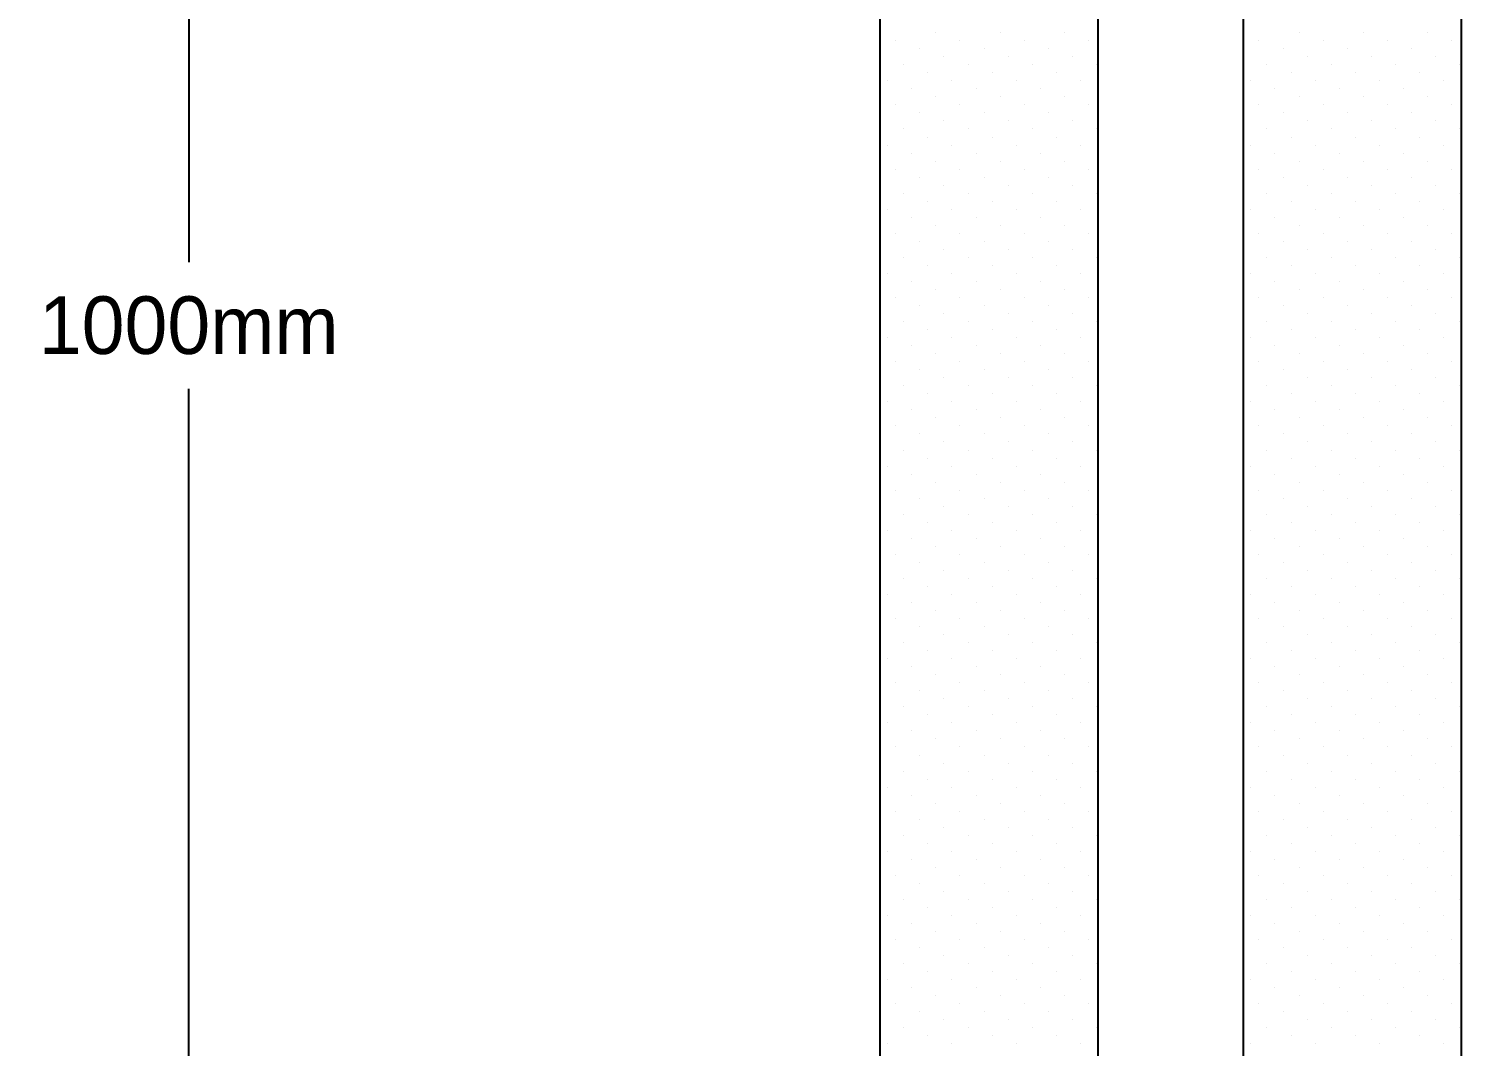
# Model space of a CAD drawing. Extents: x -508 to 92, y -98 to -31.
# Drawn here: x -128.366 to -124.636, y -44.99 to -42.342 of the extents above; entities that cross this region are included whole.
import ezdxf

# ---------------------------------------------------------------- set-up
doc = ezdxf.new("R2010")
doc.units = 0
doc.header["$MEASUREMENT"] = 0
doc.header["$PDMODE"] = 35
doc.layers.get('0').update_dxf_attribs({"linetype": 'CONTINUOUS', "lineweight": 30})
doc.layers.get('Defpoints').update_dxf_attribs({"linetype": 'CONTINUOUS'})
doc.layers.add('BLUE', color=3, linetype='CONTINUOUS')
doc.dimstyles.get("Standard").update_dxf_attribs({"dimtxt": 0.15, "dimasz": 0.05, "dimexe": 0.18, "dimexo": 0.0625, "dimgap": 0.09, "dimtad": 0, "dimtih": 1, "dimtoh": 1, "dimzin": 0, "dimdsep": 46, "dimtxsty": 'Standard', "dimblk": 'DOT', "dimcen": 0.09, "dimadec": 0, "dimazin": 0, "dimtfac": 1, "dimtofl": 0, "dimtmove": 0, "dimatfit": 3, "dimldrblk": 'DOT', "dimfxl": 1, "dimtolj": 1, "dimtzin": 0, "dimarcsym": 0})

# ---------------------------------------------------------------- blocks, each defined once
blk = doc.blocks.new('_Dot')
at = {"color": 0, "linetype": 'ByBlock', "lineweight": -2}
blk.add_line((-0.5, 0), (-1, 0), dxfattribs=at)
at = {"color": 0, "linetype": 'ByBlock', "const_width": 0.5}
blk.add_lwpolyline([(-0.25, 0, 1), (0.25, 0, 1)], format="xyb", close=True, dxfattribs=at)
blk = doc.blocks.new('*D48')
at = {"color": 0, "lineweight": -2, "transparency": 16777216}
for p, q in [((-126.4504, -40.5143), (-128.1293, -40.5143)), ((-127.9493, -40.5643), (-127.9493, -42.9492)), ((-127.9493, -45.6641), (-127.9493, -43.2792)), ((-126.4344, -45.7141), (-128.1293, -45.7141))]:
    blk.add_line(p, q, dxfattribs=at)
at = {"layer": 'Defpoints', "color": 0, "transparency": 16777216}
for p in [(-126.3879, -40.5143), (-127.9493, -45.7141), (-126.3719, -45.7141)]:
    blk.add_point(p, dxfattribs=at)
at = {"color": 0, "lineweight": -2, "transparency": 16777216, "xscale": 0.05, "yscale": 0.05, "zscale": 0.05}
for p, rotation in [((-127.9493, -40.5143), 90), ((-127.9493, -45.7141), 270)]:
    blk.add_blockref('_Dot', p, dxfattribs=dict(at, rotation=rotation))
at = {"color": 0, "transparency": 16777216, "insert": (-127.9493, -43.1142), "char_height": 0.15, "attachment_point": 5}
blk.add_mtext('\\A1;1000mm', dxfattribs=at)

msp = doc.modelspace()

# ---------------------------------------------------------------- linework, layer by layer
at = {"color": 0}
for p, q in [((-126.0042, -42.352), (-126.0042, -42.352)), ((-125.837, -42.352), (-125.837, -42.352)), ((-125.6699, -42.352), (-125.6699, -42.352)), ((-125.0589, -42.352), (-125.0589, -42.352)), ((-124.8918, -42.352), (-124.8918, -42.352)), ((-124.7247, -42.352), (-124.7247, -42.352)), ((-126.1086, -42.3728), (-126.1086, -42.3728)), ((-126.0459, -42.3937), (-126.0459, -42.3937)), ((-125.9415, -42.3728), (-125.9415, -42.3728)), ((-125.8788, -42.3937), (-125.8788, -42.3937)), ((-125.7744, -42.3728), (-125.7744, -42.3728)), ((-125.7117, -42.3937), (-125.7117, -42.3937)), ((-125.6073, -42.3728), (-125.6073, -42.3728)), ((-125.1633, -42.3728), (-125.1633, -42.3728)), ((-125.1006, -42.3937), (-125.1006, -42.3937)), ((-124.9962, -42.3728), (-124.9962, -42.3728)), ((-124.9335, -42.3937), (-124.9335, -42.3937)), ((-124.8291, -42.3728), (-124.8291, -42.3728)), ((-124.7664, -42.3937), (-124.7664, -42.3937)), ((-124.662, -42.3728), (-124.662, -42.3728)), ((-126.0877, -42.4355), (-126.0877, -42.4355)), ((-125.9833, -42.4146), (-125.9833, -42.4146)), ((-125.9206, -42.4355), (-125.9206, -42.4355)), ((-125.8162, -42.4146), (-125.8162, -42.4146)), ((-125.7535, -42.4355), (-125.7535, -42.4355)), ((-125.6491, -42.4146), (-125.6491, -42.4146)), ((-125.5864, -42.4355), (-125.5864, -42.4355)), ((-125.1424, -42.4355), (-125.1424, -42.4355)), ((-125.038, -42.4146), (-125.038, -42.4146)), ((-124.9753, -42.4355), (-124.9753, -42.4355)), ((-124.8709, -42.4146), (-124.8709, -42.4146)), ((-124.8082, -42.4355), (-124.8082, -42.4355)), ((-124.7038, -42.4146), (-124.7038, -42.4146)), ((-124.6411, -42.4355), (-124.6411, -42.4355)), ((-126.1295, -42.4773), (-126.1295, -42.4773)), ((-126.025, -42.4564), (-126.025, -42.4564)), ((-125.9624, -42.4773), (-125.9624, -42.4773)), ((-125.8579, -42.4564), (-125.8579, -42.4564)), ((-125.7953, -42.4773), (-125.7953, -42.4773)), ((-125.6908, -42.4564), (-125.6908, -42.4564)), ((-125.6282, -42.4773), (-125.6282, -42.4773)), ((-125.1842, -42.4773), (-125.1842, -42.4773)), ((-125.0798, -42.4564), (-125.0798, -42.4564)), ((-125.0171, -42.4773), (-125.0171, -42.4773)), ((-124.9126, -42.4564), (-124.9126, -42.4564)), ((-124.85, -42.4773), (-124.85, -42.4773)), ((-124.7455, -42.4564), (-124.7455, -42.4564)), ((-124.6829, -42.4773), (-124.6829, -42.4773)), ((-126.0668, -42.4982), (-126.0668, -42.4982)), ((-125.8997, -42.4982), (-125.8997, -42.4982)), ((-125.7326, -42.4982), (-125.7326, -42.4982)), ((-125.1215, -42.4982), (-125.1215, -42.4982)), ((-124.9544, -42.4982), (-124.9544, -42.4982)), ((-124.7873, -42.4982), (-124.7873, -42.4982)), ((-126.1086, -42.5399), (-126.1086, -42.5399)), ((-126.0042, -42.5191), (-126.0042, -42.5191)), ((-125.9415, -42.5399), (-125.9415, -42.5399)), ((-125.837, -42.5191), (-125.837, -42.5191)), ((-125.7744, -42.5399), (-125.7744, -42.5399)), ((-125.6699, -42.5191), (-125.6699, -42.5191)), ((-125.6073, -42.5399), (-125.6073, -42.5399)), ((-125.1633, -42.5399), (-125.1633, -42.5399)), ((-125.0589, -42.5191), (-125.0589, -42.5191)), ((-124.9962, -42.5399), (-124.9962, -42.5399)), ((-124.8918, -42.5191), (-124.8918, -42.5191)), ((-124.8291, -42.5399), (-124.8291, -42.5399)), ((-124.7247, -42.5191), (-124.7247, -42.5191)), ((-124.662, -42.5399), (-124.662, -42.5399)), ((-126.0459, -42.5608), (-126.0459, -42.5608)), ((-125.9833, -42.5817), (-125.9833, -42.5817)), ((-125.8788, -42.5608), (-125.8788, -42.5608)), ((-125.8162, -42.5817), (-125.8162, -42.5817)), ((-125.7117, -42.5608), (-125.7117, -42.5608)), ((-125.6491, -42.5817), (-125.6491, -42.5817)), ((-125.1006, -42.5608), (-125.1006, -42.5608)), ((-125.038, -42.5817), (-125.038, -42.5817)), ((-124.9335, -42.5608), (-124.9335, -42.5608)), ((-124.8709, -42.5817), (-124.8709, -42.5817)), ((-124.7664, -42.5608), (-124.7664, -42.5608)), ((-124.7038, -42.5817), (-124.7038, -42.5817)), ((-126.0877, -42.6026), (-126.0877, -42.6026)), ((-126.025, -42.6235), (-126.025, -42.6235)), ((-125.9206, -42.6026), (-125.9206, -42.6026)), ((-125.8579, -42.6235), (-125.8579, -42.6235)), ((-125.7535, -42.6026), (-125.7535, -42.6026)), ((-125.6908, -42.6235), (-125.6908, -42.6235)), ((-125.5864, -42.6026), (-125.5864, -42.6026)), ((-125.1424, -42.6026), (-125.1424, -42.6026)), ((-125.0798, -42.6235), (-125.0798, -42.6235)), ((-124.9753, -42.6026), (-124.9753, -42.6026)), ((-124.9126, -42.6235), (-124.9126, -42.6235)), ((-124.8082, -42.6026), (-124.8082, -42.6026)), ((-124.7455, -42.6235), (-124.7455, -42.6235)), ((-124.6411, -42.6026), (-124.6411, -42.6026)), ((-126.1295, -42.6444), (-126.1295, -42.6444)), ((-126.0668, -42.6653), (-126.0668, -42.6653)), ((-125.9624, -42.6444), (-125.9624, -42.6444)), ((-125.8997, -42.6653), (-125.8997, -42.6653)), ((-125.7953, -42.6444), (-125.7953, -42.6444)), ((-125.7326, -42.6653), (-125.7326, -42.6653)), ((-125.6282, -42.6444), (-125.6282, -42.6444)), ((-125.1842, -42.6444), (-125.1842, -42.6444)), ((-125.1215, -42.6653), (-125.1215, -42.6653)), ((-125.0171, -42.6444), (-125.0171, -42.6444)), ((-124.9544, -42.6653), (-124.9544, -42.6653)), ((-124.85, -42.6444), (-124.85, -42.6444)), ((-124.7873, -42.6653), (-124.7873, -42.6653)), ((-124.6829, -42.6444), (-124.6829, -42.6444)), ((-126.0042, -42.6862), (-126.0042, -42.6862)), ((-125.837, -42.6862), (-125.837, -42.6862)), ((-125.6699, -42.6862), (-125.6699, -42.6862)), ((-125.0589, -42.6862), (-125.0589, -42.6862)), ((-124.8918, -42.6862), (-124.8918, -42.6862)), ((-124.7247, -42.6862), (-124.7247, -42.6862)), ((-126.1086, -42.7071), (-126.1086, -42.7071)), ((-126.0459, -42.7279), (-126.0459, -42.7279)), ((-125.9415, -42.7071), (-125.9415, -42.7071)), ((-125.8788, -42.7279), (-125.8788, -42.7279)), ((-125.7744, -42.7071), (-125.7744, -42.7071)), ((-125.7117, -42.7279), (-125.7117, -42.7279)), ((-125.6073, -42.7071), (-125.6073, -42.7071)), ((-125.1633, -42.7071), (-125.1633, -42.7071)), ((-125.1006, -42.7279), (-125.1006, -42.7279)), ((-124.9962, -42.7071), (-124.9962, -42.7071)), ((-124.9335, -42.7279), (-124.9335, -42.7279)), ((-124.8291, -42.7071), (-124.8291, -42.7071)), ((-124.7664, -42.7279), (-124.7664, -42.7279)), ((-124.662, -42.7071), (-124.662, -42.7071)), ((-126.0877, -42.7697), (-126.0877, -42.7697)), ((-125.9833, -42.7488), (-125.9833, -42.7488)), ((-125.9206, -42.7697), (-125.9206, -42.7697)), ((-125.8162, -42.7488), (-125.8162, -42.7488)), ((-125.7535, -42.7697), (-125.7535, -42.7697)), ((-125.6491, -42.7488), (-125.6491, -42.7488)), ((-125.5864, -42.7697), (-125.5864, -42.7697)), ((-125.1424, -42.7697), (-125.1424, -42.7697)), ((-125.038, -42.7488), (-125.038, -42.7488)), ((-124.9753, -42.7697), (-124.9753, -42.7697)), ((-124.8709, -42.7488), (-124.8709, -42.7488)), ((-124.8082, -42.7697), (-124.8082, -42.7697)), ((-124.7038, -42.7488), (-124.7038, -42.7488)), ((-124.6411, -42.7697), (-124.6411, -42.7697)), ((-126.1295, -42.8115), (-126.1295, -42.8115)), ((-126.025, -42.7906), (-126.025, -42.7906)), ((-125.9624, -42.8115), (-125.9624, -42.8115)), ((-125.8579, -42.7906), (-125.8579, -42.7906)), ((-125.7953, -42.8115), (-125.7953, -42.8115)), ((-125.6908, -42.7906), (-125.6908, -42.7906)), ((-125.6282, -42.8115), (-125.6282, -42.8115)), ((-125.1842, -42.8115), (-125.1842, -42.8115)), ((-125.0798, -42.7906), (-125.0798, -42.7906)), ((-125.0171, -42.8115), (-125.0171, -42.8115)), ((-124.9126, -42.7906), (-124.9126, -42.7906)), ((-124.85, -42.8115), (-124.85, -42.8115)), ((-124.7455, -42.7906), (-124.7455, -42.7906)), ((-124.6829, -42.8115), (-124.6829, -42.8115)), ((-126.0668, -42.8324), (-126.0668, -42.8324)), ((-125.8997, -42.8324), (-125.8997, -42.8324)), ((-125.7326, -42.8324), (-125.7326, -42.8324)), ((-125.1215, -42.8324), (-125.1215, -42.8324)), ((-124.9544, -42.8324), (-124.9544, -42.8324)), ((-124.7873, -42.8324), (-124.7873, -42.8324)), ((-126.1086, -42.8742), (-126.1086, -42.8742)), ((-126.0042, -42.8533), (-126.0042, -42.8533)), ((-125.9415, -42.8742), (-125.9415, -42.8742)), ((-125.837, -42.8533), (-125.837, -42.8533)), ((-125.7744, -42.8742), (-125.7744, -42.8742)), ((-125.6699, -42.8533), (-125.6699, -42.8533)), ((-125.6073, -42.8742), (-125.6073, -42.8742)), ((-125.1633, -42.8742), (-125.1633, -42.8742)), ((-125.0589, -42.8533), (-125.0589, -42.8533)), ((-124.9962, -42.8742), (-124.9962, -42.8742)), ((-124.8918, -42.8533), (-124.8918, -42.8533)), ((-124.8291, -42.8742), (-124.8291, -42.8742)), ((-124.7247, -42.8533), (-124.7247, -42.8533)), ((-124.662, -42.8742), (-124.662, -42.8742)), ((-126.0459, -42.895), (-126.0459, -42.895)), ((-125.9833, -42.9159), (-125.9833, -42.9159)), ((-125.8788, -42.895), (-125.8788, -42.895)), ((-125.8162, -42.9159), (-125.8162, -42.9159)), ((-125.7117, -42.895), (-125.7117, -42.895)), ((-125.6491, -42.9159), (-125.6491, -42.9159)), ((-125.1006, -42.895), (-125.1006, -42.895)), ((-125.038, -42.9159), (-125.038, -42.9159)), ((-124.9335, -42.895), (-124.9335, -42.895)), ((-124.8709, -42.9159), (-124.8709, -42.9159)), ((-124.7664, -42.895), (-124.7664, -42.895)), ((-124.7038, -42.9159), (-124.7038, -42.9159)), ((-126.0877, -42.9368), (-126.0877, -42.9368)), ((-126.025, -42.9577), (-126.025, -42.9577)), ((-125.9206, -42.9368), (-125.9206, -42.9368)), ((-125.8579, -42.9577), (-125.8579, -42.9577)), ((-125.7535, -42.9368), (-125.7535, -42.9368)), ((-125.6908, -42.9577), (-125.6908, -42.9577)), ((-125.5864, -42.9368), (-125.5864, -42.9368)), ((-125.1424, -42.9368), (-125.1424, -42.9368)), ((-125.0798, -42.9577), (-125.0798, -42.9577)), ((-124.9753, -42.9368), (-124.9753, -42.9368)), ((-124.9126, -42.9577), (-124.9126, -42.9577)), ((-124.8082, -42.9368), (-124.8082, -42.9368)), ((-124.7455, -42.9577), (-124.7455, -42.9577)), ((-124.6411, -42.9368), (-124.6411, -42.9368)), ((-126.1295, -42.9786), (-126.1295, -42.9786)), ((-126.0668, -42.9995), (-126.0668, -42.9995)), ((-125.9624, -42.9786), (-125.9624, -42.9786)), ((-125.8997, -42.9995), (-125.8997, -42.9995)), ((-125.7953, -42.9786), (-125.7953, -42.9786)), ((-125.7326, -42.9995), (-125.7326, -42.9995)), ((-125.6282, -42.9786), (-125.6282, -42.9786)), ((-125.1842, -42.9786), (-125.1842, -42.9786)), ((-125.1215, -42.9995), (-125.1215, -42.9995)), ((-125.0171, -42.9786), (-125.0171, -42.9786)), ((-124.9544, -42.9995), (-124.9544, -42.9995)), ((-124.85, -42.9786), (-124.85, -42.9786)), ((-124.7873, -42.9995), (-124.7873, -42.9995)), ((-124.6829, -42.9786), (-124.6829, -42.9786)), ((-126.0042, -43.0204), (-126.0042, -43.0204)), ((-125.837, -43.0204), (-125.837, -43.0204)), ((-125.6699, -43.0204), (-125.6699, -43.0204)), ((-125.0589, -43.0204), (-125.0589, -43.0204)), ((-124.8918, -43.0204), (-124.8918, -43.0204)), ((-124.7247, -43.0204), (-124.7247, -43.0204)), ((-126.1086, -43.0413), (-126.1086, -43.0413)), ((-126.0459, -43.0621), (-126.0459, -43.0621)), ((-125.9415, -43.0413), (-125.9415, -43.0413)), ((-125.8788, -43.0621), (-125.8788, -43.0621)), ((-125.7744, -43.0413), (-125.7744, -43.0413)), ((-125.7117, -43.0621), (-125.7117, -43.0621)), ((-125.6073, -43.0413), (-125.6073, -43.0413)), ((-125.1633, -43.0413), (-125.1633, -43.0413)), ((-125.1006, -43.0621), (-125.1006, -43.0621)), ((-124.9962, -43.0413), (-124.9962, -43.0413)), ((-124.9335, -43.0621), (-124.9335, -43.0621)), ((-124.8291, -43.0413), (-124.8291, -43.0413)), ((-124.7664, -43.0621), (-124.7664, -43.0621)), ((-124.662, -43.0413), (-124.662, -43.0413)), ((-126.0877, -43.1039), (-126.0877, -43.1039)), ((-125.9833, -43.083), (-125.9833, -43.083)), ((-125.9206, -43.1039), (-125.9206, -43.1039)), ((-125.8162, -43.083), (-125.8162, -43.083)), ((-125.7535, -43.1039), (-125.7535, -43.1039)), ((-125.6491, -43.083), (-125.6491, -43.083)), ((-125.5864, -43.1039), (-125.5864, -43.1039)), ((-125.1424, -43.1039), (-125.1424, -43.1039)), ((-125.038, -43.083), (-125.038, -43.083)), ((-124.9753, -43.1039), (-124.9753, -43.1039)), ((-124.8709, -43.083), (-124.8709, -43.083)), ((-124.8082, -43.1039), (-124.8082, -43.1039)), ((-124.7038, -43.083), (-124.7038, -43.083)), ((-124.6411, -43.1039), (-124.6411, -43.1039)), ((-126.1295, -43.1457), (-126.1295, -43.1457)), ((-126.025, -43.1248), (-126.025, -43.1248)), ((-125.9624, -43.1457), (-125.9624, -43.1457)), ((-125.8579, -43.1248), (-125.8579, -43.1248)), ((-125.7953, -43.1457), (-125.7953, -43.1457)), ((-125.6908, -43.1248), (-125.6908, -43.1248)), ((-125.6282, -43.1457), (-125.6282, -43.1457)), ((-125.1842, -43.1457), (-125.1842, -43.1457)), ((-125.0798, -43.1248), (-125.0798, -43.1248)), ((-125.0171, -43.1457), (-125.0171, -43.1457)), ((-124.9126, -43.1248), (-124.9126, -43.1248)), ((-124.85, -43.1457), (-124.85, -43.1457)), ((-124.7455, -43.1248), (-124.7455, -43.1248)), ((-124.6829, -43.1457), (-124.6829, -43.1457)), ((-126.0668, -43.1666), (-126.0668, -43.1666)), ((-126.0042, -43.1875), (-126.0042, -43.1875)), ((-125.8997, -43.1666), (-125.8997, -43.1666)), ((-125.837, -43.1875), (-125.837, -43.1875)), ((-125.7326, -43.1666), (-125.7326, -43.1666)), ((-125.6699, -43.1875), (-125.6699, -43.1875)), ((-125.1215, -43.1666), (-125.1215, -43.1666)), ((-125.0589, -43.1875), (-125.0589, -43.1875)), ((-124.9544, -43.1666), (-124.9544, -43.1666)), ((-124.8918, -43.1875), (-124.8918, -43.1875)), ((-124.7873, -43.1666), (-124.7873, -43.1666)), ((-124.7247, -43.1875), (-124.7247, -43.1875)), ((-126.1086, -43.2084), (-126.1086, -43.2084)), ((-125.9415, -43.2084), (-125.9415, -43.2084)), ((-125.7744, -43.2084), (-125.7744, -43.2084)), ((-125.6073, -43.2084), (-125.6073, -43.2084)), ((-125.1633, -43.2084), (-125.1633, -43.2084)), ((-124.9962, -43.2084), (-124.9962, -43.2084)), ((-124.8291, -43.2084), (-124.8291, -43.2084)), ((-124.662, -43.2084), (-124.662, -43.2084)), ((-126.0459, -43.2293), (-126.0459, -43.2293)), ((-125.9833, -43.2501), (-125.9833, -43.2501)), ((-125.8788, -43.2293), (-125.8788, -43.2293)), ((-125.8162, -43.2501), (-125.8162, -43.2501)), ((-125.7117, -43.2293), (-125.7117, -43.2293)), ((-125.6491, -43.2501), (-125.6491, -43.2501)), ((-125.1006, -43.2293), (-125.1006, -43.2293)), ((-125.038, -43.2501), (-125.038, -43.2501)), ((-124.9335, -43.2293), (-124.9335, -43.2293)), ((-124.8709, -43.2501), (-124.8709, -43.2501)), ((-124.7664, -43.2293), (-124.7664, -43.2293)), ((-124.7038, -43.2501), (-124.7038, -43.2501)), ((-126.0877, -43.271), (-126.0877, -43.271)), ((-126.025, -43.2919), (-126.025, -43.2919)), ((-125.9206, -43.271), (-125.9206, -43.271)), ((-125.8579, -43.2919), (-125.8579, -43.2919)), ((-125.7535, -43.271), (-125.7535, -43.271)), ((-125.6908, -43.2919), (-125.6908, -43.2919)), ((-125.5864, -43.271), (-125.5864, -43.271)), ((-125.1424, -43.271), (-125.1424, -43.271)), ((-125.0798, -43.2919), (-125.0798, -43.2919)), ((-124.9753, -43.271), (-124.9753, -43.271)), ((-124.9126, -43.2919), (-124.9126, -43.2919)), ((-124.8082, -43.271), (-124.8082, -43.271)), ((-124.7455, -43.2919), (-124.7455, -43.2919)), ((-124.6411, -43.271), (-124.6411, -43.271)), ((-126.1295, -43.3128), (-126.1295, -43.3128)), ((-126.0668, -43.3337), (-126.0668, -43.3337)), ((-125.9624, -43.3128), (-125.9624, -43.3128)), ((-125.8997, -43.3337), (-125.8997, -43.3337)), ((-125.7953, -43.3128), (-125.7953, -43.3128)), ((-125.7326, -43.3337), (-125.7326, -43.3337)), ((-125.6282, -43.3128), (-125.6282, -43.3128)), ((-125.1842, -43.3128), (-125.1842, -43.3128)), ((-125.1215, -43.3337), (-125.1215, -43.3337)), ((-125.0171, -43.3128), (-125.0171, -43.3128)), ((-124.9544, -43.3337), (-124.9544, -43.3337)), ((-124.85, -43.3128), (-124.85, -43.3128)), ((-124.7873, -43.3337), (-124.7873, -43.3337)), ((-124.6829, -43.3128), (-124.6829, -43.3128)), ((-126.0042, -43.3546), (-126.0042, -43.3546)), ((-125.837, -43.3546), (-125.837, -43.3546)), ((-125.6699, -43.3546), (-125.6699, -43.3546)), ((-125.0589, -43.3546), (-125.0589, -43.3546)), ((-124.8918, -43.3546), (-124.8918, -43.3546)), ((-124.7247, -43.3546), (-124.7247, -43.3546)), ((-126.1086, -43.3755), (-126.1086, -43.3755)), ((-126.0459, -43.3964), (-126.0459, -43.3964)), ((-125.9415, -43.3755), (-125.9415, -43.3755)), ((-125.8788, -43.3964), (-125.8788, -43.3964)), ((-125.7744, -43.3755), (-125.7744, -43.3755)), ((-125.7117, -43.3964), (-125.7117, -43.3964)), ((-125.6073, -43.3755), (-125.6073, -43.3755)), ((-125.1633, -43.3755), (-125.1633, -43.3755)), ((-125.1006, -43.3964), (-125.1006, -43.3964)), ((-124.9962, -43.3755), (-124.9962, -43.3755)), ((-124.9335, -43.3964), (-124.9335, -43.3964)), ((-124.8291, -43.3755), (-124.8291, -43.3755)), ((-124.7664, -43.3964), (-124.7664, -43.3964)), ((-124.662, -43.3755), (-124.662, -43.3755)), ((-126.0877, -43.4381), (-126.0877, -43.4381)), ((-125.9833, -43.4172), (-125.9833, -43.4172)), ((-125.9206, -43.4381), (-125.9206, -43.4381)), ((-125.8162, -43.4172), (-125.8162, -43.4172)), ((-125.7535, -43.4381), (-125.7535, -43.4381)), ((-125.6491, -43.4172), (-125.6491, -43.4172)), ((-125.5864, -43.4381), (-125.5864, -43.4381)), ((-125.1424, -43.4381), (-125.1424, -43.4381)), ((-125.038, -43.4172), (-125.038, -43.4172)), ((-124.9753, -43.4381), (-124.9753, -43.4381)), ((-124.8709, -43.4172), (-124.8709, -43.4172)), ((-124.8082, -43.4381), (-124.8082, -43.4381)), ((-124.7038, -43.4172), (-124.7038, -43.4172)), ((-124.6411, -43.4381), (-124.6411, -43.4381)), ((-126.1295, -43.4799), (-126.1295, -43.4799)), ((-126.025, -43.459), (-126.025, -43.459)), ((-125.9624, -43.4799), (-125.9624, -43.4799)), ((-125.8579, -43.459), (-125.8579, -43.459)), ((-125.7953, -43.4799), (-125.7953, -43.4799)), ((-125.6908, -43.459), (-125.6908, -43.459)), ((-125.6282, -43.4799), (-125.6282, -43.4799)), ((-125.1842, -43.4799), (-125.1842, -43.4799)), ((-125.0798, -43.459), (-125.0798, -43.459)), ((-125.0171, -43.4799), (-125.0171, -43.4799)), ((-124.9126, -43.459), (-124.9126, -43.459)), ((-124.85, -43.4799), (-124.85, -43.4799)), ((-124.7455, -43.459), (-124.7455, -43.459)), ((-124.6829, -43.4799), (-124.6829, -43.4799)), ((-126.0668, -43.5008), (-126.0668, -43.5008)), ((-126.0042, -43.5217), (-126.0042, -43.5217)), ((-125.8997, -43.5008), (-125.8997, -43.5008)), ((-125.837, -43.5217), (-125.837, -43.5217)), ((-125.7326, -43.5008), (-125.7326, -43.5008)), ((-125.6699, -43.5217), (-125.6699, -43.5217)), ((-125.1215, -43.5008), (-125.1215, -43.5008)), ((-125.0589, -43.5217), (-125.0589, -43.5217)), ((-124.9544, -43.5008), (-124.9544, -43.5008)), ((-124.8918, -43.5217), (-124.8918, -43.5217)), ((-124.7873, -43.5008), (-124.7873, -43.5008)), ((-124.7247, -43.5217), (-124.7247, -43.5217)), ((-126.1086, -43.5426), (-126.1086, -43.5426)), ((-125.9415, -43.5426), (-125.9415, -43.5426)), ((-125.7744, -43.5426), (-125.7744, -43.5426)), ((-125.6073, -43.5426), (-125.6073, -43.5426)), ((-125.1633, -43.5426), (-125.1633, -43.5426)), ((-124.9962, -43.5426), (-124.9962, -43.5426)), ((-124.8291, -43.5426), (-124.8291, -43.5426)), ((-124.662, -43.5426), (-124.662, -43.5426)), ((-126.0459, -43.5635), (-126.0459, -43.5635)), ((-125.9833, -43.5843), (-125.9833, -43.5843)), ((-125.8788, -43.5635), (-125.8788, -43.5635)), ((-125.8162, -43.5843), (-125.8162, -43.5843)), ((-125.7117, -43.5635), (-125.7117, -43.5635)), ((-125.6491, -43.5843), (-125.6491, -43.5843)), ((-125.1006, -43.5635), (-125.1006, -43.5635)), ((-125.038, -43.5843), (-125.038, -43.5843)), ((-124.9335, -43.5635), (-124.9335, -43.5635)), ((-124.8709, -43.5843), (-124.8709, -43.5843)), ((-124.7664, -43.5635), (-124.7664, -43.5635)), ((-124.7038, -43.5843), (-124.7038, -43.5843)), ((-126.0877, -43.6052), (-126.0877, -43.6052)), ((-126.025, -43.6261), (-126.025, -43.6261)), ((-125.9206, -43.6052), (-125.9206, -43.6052)), ((-125.8579, -43.6261), (-125.8579, -43.6261)), ((-125.7535, -43.6052), (-125.7535, -43.6052)), ((-125.6908, -43.6261), (-125.6908, -43.6261)), ((-125.5864, -43.6052), (-125.5864, -43.6052)), ((-125.1424, -43.6052), (-125.1424, -43.6052)), ((-125.0798, -43.6261), (-125.0798, -43.6261)), ((-124.9753, -43.6052), (-124.9753, -43.6052)), ((-124.9126, -43.6261), (-124.9126, -43.6261)), ((-124.8082, -43.6052), (-124.8082, -43.6052)), ((-124.7455, -43.6261), (-124.7455, -43.6261)), ((-124.6411, -43.6052), (-124.6411, -43.6052)), ((-126.1295, -43.647), (-126.1295, -43.647)), ((-126.0668, -43.6679), (-126.0668, -43.6679)), ((-125.9624, -43.647), (-125.9624, -43.647)), ((-125.8997, -43.6679), (-125.8997, -43.6679)), ((-125.7953, -43.647), (-125.7953, -43.647)), ((-125.7326, -43.6679), (-125.7326, -43.6679)), ((-125.6282, -43.647), (-125.6282, -43.647)), ((-125.1842, -43.647), (-125.1842, -43.647)), ((-125.1215, -43.6679), (-125.1215, -43.6679)), ((-125.0171, -43.647), (-125.0171, -43.647)), ((-124.9544, -43.6679), (-124.9544, -43.6679)), ((-124.85, -43.647), (-124.85, -43.647)), ((-124.7873, -43.6679), (-124.7873, -43.6679)), ((-124.6829, -43.647), (-124.6829, -43.647)), ((-126.1086, -43.7097), (-126.1086, -43.7097)), ((-126.0042, -43.6888), (-126.0042, -43.6888)), ((-125.9415, -43.7097), (-125.9415, -43.7097)), ((-125.837, -43.6888), (-125.837, -43.6888)), ((-125.7744, -43.7097), (-125.7744, -43.7097)), ((-125.6699, -43.6888), (-125.6699, -43.6888)), ((-125.6073, -43.7097), (-125.6073, -43.7097)), ((-125.1633, -43.7097), (-125.1633, -43.7097)), ((-125.0589, -43.6888), (-125.0589, -43.6888)), ((-124.9962, -43.7097), (-124.9962, -43.7097)), ((-124.8918, -43.6888), (-124.8918, -43.6888)), ((-124.8291, -43.7097), (-124.8291, -43.7097)), ((-124.7247, -43.6888), (-124.7247, -43.6888)), ((-124.662, -43.7097), (-124.662, -43.7097)), ((-126.0459, -43.7306), (-126.0459, -43.7306)), ((-125.8788, -43.7306), (-125.8788, -43.7306)), ((-125.7117, -43.7306), (-125.7117, -43.7306)), ((-125.1006, -43.7306), (-125.1006, -43.7306)), ((-124.9335, -43.7306), (-124.9335, -43.7306)), ((-124.7664, -43.7306), (-124.7664, -43.7306)), ((-126.0877, -43.7723), (-126.0877, -43.7723)), ((-125.9833, -43.7515), (-125.9833, -43.7515)), ((-125.9206, -43.7723), (-125.9206, -43.7723)), ((-125.8162, -43.7515), (-125.8162, -43.7515)), ((-125.7535, -43.7723), (-125.7535, -43.7723)), ((-125.6491, -43.7515), (-125.6491, -43.7515)), ((-125.5864, -43.7723), (-125.5864, -43.7723)), ((-125.1424, -43.7723), (-125.1424, -43.7723)), ((-125.038, -43.7515), (-125.038, -43.7515)), ((-124.9753, -43.7723), (-124.9753, -43.7723)), ((-124.8709, -43.7515), (-124.8709, -43.7515)), ((-124.8082, -43.7723), (-124.8082, -43.7723)), ((-124.7038, -43.7515), (-124.7038, -43.7515)), ((-124.6411, -43.7723), (-124.6411, -43.7723)), ((-126.1295, -43.8141), (-126.1295, -43.8141)), ((-126.025, -43.7932), (-126.025, -43.7932)), ((-125.9624, -43.8141), (-125.9624, -43.8141)), ((-125.8579, -43.7932), (-125.8579, -43.7932)), ((-125.7953, -43.8141), (-125.7953, -43.8141)), ((-125.6908, -43.7932), (-125.6908, -43.7932)), ((-125.6282, -43.8141), (-125.6282, -43.8141)), ((-125.1842, -43.8141), (-125.1842, -43.8141)), ((-125.0798, -43.7932), (-125.0798, -43.7932)), ((-125.0171, -43.8141), (-125.0171, -43.8141)), ((-124.9126, -43.7932), (-124.9126, -43.7932)), ((-124.85, -43.8141), (-124.85, -43.8141)), ((-124.7455, -43.7932), (-124.7455, -43.7932)), ((-124.6829, -43.8141), (-124.6829, -43.8141)), ((-126.0668, -43.835), (-126.0668, -43.835)), ((-126.0042, -43.8559), (-126.0042, -43.8559)), ((-125.8997, -43.835), (-125.8997, -43.835)), ((-125.837, -43.8559), (-125.837, -43.8559)), ((-125.7326, -43.835), (-125.7326, -43.835)), ((-125.6699, -43.8559), (-125.6699, -43.8559)), ((-125.1215, -43.835), (-125.1215, -43.835)), ((-125.0589, -43.8559), (-125.0589, -43.8559)), ((-124.9544, -43.835), (-124.9544, -43.835)), ((-124.8918, -43.8559), (-124.8918, -43.8559)), ((-124.7873, -43.835), (-124.7873, -43.835)), ((-124.7247, -43.8559), (-124.7247, -43.8559)), ((-126.1086, -43.8768), (-126.1086, -43.8768)), ((-125.9415, -43.8768), (-125.9415, -43.8768)), ((-125.7744, -43.8768), (-125.7744, -43.8768)), ((-125.6073, -43.8768), (-125.6073, -43.8768)), ((-125.1633, -43.8768), (-125.1633, -43.8768)), ((-124.9962, -43.8768), (-124.9962, -43.8768)), ((-124.8291, -43.8768), (-124.8291, -43.8768)), ((-124.662, -43.8768), (-124.662, -43.8768)), ((-126.0459, -43.8977), (-126.0459, -43.8977)), ((-125.9833, -43.9186), (-125.9833, -43.9186)), ((-125.8788, -43.8977), (-125.8788, -43.8977)), ((-125.8162, -43.9186), (-125.8162, -43.9186)), ((-125.7117, -43.8977), (-125.7117, -43.8977)), ((-125.6491, -43.9186), (-125.6491, -43.9186)), ((-125.1006, -43.8977), (-125.1006, -43.8977)), ((-125.038, -43.9186), (-125.038, -43.9186)), ((-124.9335, -43.8977), (-124.9335, -43.8977)), ((-124.8709, -43.9186), (-124.8709, -43.9186)), ((-124.7664, -43.8977), (-124.7664, -43.8977)), ((-124.7038, -43.9186), (-124.7038, -43.9186)), ((-126.0877, -43.9394), (-126.0877, -43.9394)), ((-126.025, -43.9603), (-126.025, -43.9603)), ((-125.9206, -43.9394), (-125.9206, -43.9394)), ((-125.8579, -43.9603), (-125.8579, -43.9603)), ((-125.7535, -43.9394), (-125.7535, -43.9394)), ((-125.6908, -43.9603), (-125.6908, -43.9603)), ((-125.5864, -43.9394), (-125.5864, -43.9394)), ((-125.1424, -43.9394), (-125.1424, -43.9394)), ((-125.0798, -43.9603), (-125.0798, -43.9603)), ((-124.9753, -43.9394), (-124.9753, -43.9394)), ((-124.9126, -43.9603), (-124.9126, -43.9603)), ((-124.8082, -43.9394), (-124.8082, -43.9394)), ((-124.7455, -43.9603), (-124.7455, -43.9603)), ((-124.6411, -43.9394), (-124.6411, -43.9394)), ((-126.1295, -43.9812), (-126.1295, -43.9812)), ((-126.0668, -44.0021), (-126.0668, -44.0021)), ((-125.9624, -43.9812), (-125.9624, -43.9812)), ((-125.8997, -44.0021), (-125.8997, -44.0021)), ((-125.7953, -43.9812), (-125.7953, -43.9812)), ((-125.7326, -44.0021), (-125.7326, -44.0021)), ((-125.6282, -43.9812), (-125.6282, -43.9812)), ((-125.1842, -43.9812), (-125.1842, -43.9812)), ((-125.1215, -44.0021), (-125.1215, -44.0021)), ((-125.0171, -43.9812), (-125.0171, -43.9812)), ((-124.9544, -44.0021), (-124.9544, -44.0021)), ((-124.85, -43.9812), (-124.85, -43.9812)), ((-124.7873, -44.0021), (-124.7873, -44.0021)), ((-124.6829, -43.9812), (-124.6829, -43.9812)), ((-126.1086, -44.0439), (-126.1086, -44.0439)), ((-126.0042, -44.023), (-126.0042, -44.023)), ((-125.9415, -44.0439), (-125.9415, -44.0439)), ((-125.837, -44.023), (-125.837, -44.023)), ((-125.7744, -44.0439), (-125.7744, -44.0439)), ((-125.6699, -44.023), (-125.6699, -44.023)), ((-125.6073, -44.0439), (-125.6073, -44.0439)), ((-125.1633, -44.0439), (-125.1633, -44.0439)), ((-125.0589, -44.023), (-125.0589, -44.023)), ((-124.9962, -44.0439), (-124.9962, -44.0439)), ((-124.8918, -44.023), (-124.8918, -44.023)), ((-124.8291, -44.0439), (-124.8291, -44.0439)), ((-124.7247, -44.023), (-124.7247, -44.023)), ((-124.662, -44.0439), (-124.662, -44.0439)), ((-126.0459, -44.0648), (-126.0459, -44.0648)), ((-125.8788, -44.0648), (-125.8788, -44.0648)), ((-125.7117, -44.0648), (-125.7117, -44.0648)), ((-125.1006, -44.0648), (-125.1006, -44.0648)), ((-124.9335, -44.0648), (-124.9335, -44.0648)), ((-124.7664, -44.0648), (-124.7664, -44.0648)), ((-126.0877, -44.1066), (-126.0877, -44.1066)), ((-125.9833, -44.0857), (-125.9833, -44.0857)), ((-125.9206, -44.1066), (-125.9206, -44.1066)), ((-125.8162, -44.0857), (-125.8162, -44.0857)), ((-125.7535, -44.1066), (-125.7535, -44.1066)), ((-125.6491, -44.0857), (-125.6491, -44.0857)), ((-125.5864, -44.1066), (-125.5864, -44.1066)), ((-125.1424, -44.1066), (-125.1424, -44.1066)), ((-125.038, -44.0857), (-125.038, -44.0857)), ((-124.9753, -44.1066), (-124.9753, -44.1066)), ((-124.8709, -44.0857), (-124.8709, -44.0857)), ((-124.8082, -44.1066), (-124.8082, -44.1066)), ((-124.7038, -44.0857), (-124.7038, -44.0857)), ((-124.6411, -44.1066), (-124.6411, -44.1066)), ((-126.1295, -44.1483), (-126.1295, -44.1483)), ((-126.025, -44.1274), (-126.025, -44.1274)), ((-125.9624, -44.1483), (-125.9624, -44.1483)), ((-125.8579, -44.1274), (-125.8579, -44.1274)), ((-125.7953, -44.1483), (-125.7953, -44.1483)), ((-125.6908, -44.1274), (-125.6908, -44.1274)), ((-125.6282, -44.1483), (-125.6282, -44.1483)), ((-125.1842, -44.1483), (-125.1842, -44.1483)), ((-125.0798, -44.1274), (-125.0798, -44.1274)), ((-125.0171, -44.1483), (-125.0171, -44.1483)), ((-124.9126, -44.1274), (-124.9126, -44.1274)), ((-124.85, -44.1483), (-124.85, -44.1483)), ((-124.7455, -44.1274), (-124.7455, -44.1274)), ((-124.6829, -44.1483), (-124.6829, -44.1483)), ((-126.0668, -44.1692), (-126.0668, -44.1692)), ((-126.0042, -44.1901), (-126.0042, -44.1901)), ((-125.8997, -44.1692), (-125.8997, -44.1692)), ((-125.837, -44.1901), (-125.837, -44.1901)), ((-125.7326, -44.1692), (-125.7326, -44.1692)), ((-125.6699, -44.1901), (-125.6699, -44.1901)), ((-125.1215, -44.1692), (-125.1215, -44.1692)), ((-125.0589, -44.1901), (-125.0589, -44.1901)), ((-124.9544, -44.1692), (-124.9544, -44.1692)), ((-124.8918, -44.1901), (-124.8918, -44.1901)), ((-124.7873, -44.1692), (-124.7873, -44.1692)), ((-124.7247, -44.1901), (-124.7247, -44.1901)), ((-126.1086, -44.211), (-126.1086, -44.211)), ((-126.0459, -44.2319), (-126.0459, -44.2319)), ((-125.9415, -44.211), (-125.9415, -44.211)), ((-125.8788, -44.2319), (-125.8788, -44.2319)), ((-125.7744, -44.211), (-125.7744, -44.211)), ((-125.7117, -44.2319), (-125.7117, -44.2319)), ((-125.6073, -44.211), (-125.6073, -44.211)), ((-125.1633, -44.211), (-125.1633, -44.211)), ((-125.1006, -44.2319), (-125.1006, -44.2319)), ((-124.9962, -44.211), (-124.9962, -44.211)), ((-124.9335, -44.2319), (-124.9335, -44.2319)), ((-124.8291, -44.211), (-124.8291, -44.211)), ((-124.7664, -44.2319), (-124.7664, -44.2319)), ((-124.662, -44.211), (-124.662, -44.211)), ((-125.9833, -44.2528), (-125.9833, -44.2528)), ((-125.8162, -44.2528), (-125.8162, -44.2528)), ((-125.6491, -44.2528), (-125.6491, -44.2528)), ((-125.038, -44.2528), (-125.038, -44.2528)), ((-124.8709, -44.2528), (-124.8709, -44.2528)), ((-124.7038, -44.2528), (-124.7038, -44.2528)), ((-126.0877, -44.2737), (-126.0877, -44.2737)), ((-126.025, -44.2945), (-126.025, -44.2945)), ((-125.9206, -44.2737), (-125.9206, -44.2737)), ((-125.8579, -44.2945), (-125.8579, -44.2945)), ((-125.7535, -44.2737), (-125.7535, -44.2737)), ((-125.6908, -44.2945), (-125.6908, -44.2945)), ((-125.5864, -44.2737), (-125.5864, -44.2737)), ((-125.1424, -44.2737), (-125.1424, -44.2737)), ((-125.0798, -44.2945), (-125.0798, -44.2945)), ((-124.9753, -44.2737), (-124.9753, -44.2737)), ((-124.9126, -44.2945), (-124.9126, -44.2945)), ((-124.8082, -44.2737), (-124.8082, -44.2737)), ((-124.7455, -44.2945), (-124.7455, -44.2945)), ((-124.6411, -44.2737), (-124.6411, -44.2737)), ((-126.1295, -44.3154), (-126.1295, -44.3154)), ((-126.0668, -44.3363), (-126.0668, -44.3363)), ((-125.9624, -44.3154), (-125.9624, -44.3154)), ((-125.8997, -44.3363), (-125.8997, -44.3363)), ((-125.7953, -44.3154), (-125.7953, -44.3154)), ((-125.7326, -44.3363), (-125.7326, -44.3363)), ((-125.6282, -44.3154), (-125.6282, -44.3154)), ((-125.1842, -44.3154), (-125.1842, -44.3154)), ((-125.1215, -44.3363), (-125.1215, -44.3363)), ((-125.0171, -44.3154), (-125.0171, -44.3154)), ((-124.9544, -44.3363), (-124.9544, -44.3363)), ((-124.85, -44.3154), (-124.85, -44.3154)), ((-124.7873, -44.3363), (-124.7873, -44.3363)), ((-124.6829, -44.3154), (-124.6829, -44.3154)), ((-126.1086, -44.3781), (-126.1086, -44.3781)), ((-126.0042, -44.3572), (-126.0042, -44.3572)), ((-125.9415, -44.3781), (-125.9415, -44.3781)), ((-125.837, -44.3572), (-125.837, -44.3572)), ((-125.7744, -44.3781), (-125.7744, -44.3781)), ((-125.6699, -44.3572), (-125.6699, -44.3572)), ((-125.6073, -44.3781), (-125.6073, -44.3781)), ((-125.1633, -44.3781), (-125.1633, -44.3781)), ((-125.0589, -44.3572), (-125.0589, -44.3572)), ((-124.9962, -44.3781), (-124.9962, -44.3781)), ((-124.8918, -44.3572), (-124.8918, -44.3572)), ((-124.8291, -44.3781), (-124.8291, -44.3781)), ((-124.7247, -44.3572), (-124.7247, -44.3572)), ((-124.662, -44.3781), (-124.662, -44.3781)), ((-126.0459, -44.399), (-126.0459, -44.399)), ((-125.8788, -44.399), (-125.8788, -44.399)), ((-125.7117, -44.399), (-125.7117, -44.399)), ((-125.1006, -44.399), (-125.1006, -44.399)), ((-124.9335, -44.399), (-124.9335, -44.399)), ((-124.7664, -44.399), (-124.7664, -44.399)), ((-126.0877, -44.4408), (-126.0877, -44.4408)), ((-125.9833, -44.4199), (-125.9833, -44.4199)), ((-125.9206, -44.4408), (-125.9206, -44.4408)), ((-125.8162, -44.4199), (-125.8162, -44.4199)), ((-125.7535, -44.4408), (-125.7535, -44.4408)), ((-125.6491, -44.4199), (-125.6491, -44.4199)), ((-125.5864, -44.4408), (-125.5864, -44.4408)), ((-125.1424, -44.4408), (-125.1424, -44.4408)), ((-125.038, -44.4199), (-125.038, -44.4199)), ((-124.9753, -44.4408), (-124.9753, -44.4408)), ((-124.8709, -44.4199), (-124.8709, -44.4199)), ((-124.8082, -44.4408), (-124.8082, -44.4408)), ((-124.7038, -44.4199), (-124.7038, -44.4199)), ((-124.6411, -44.4408), (-124.6411, -44.4408)), ((-126.1295, -44.4825), (-126.1295, -44.4825)), ((-126.025, -44.4616), (-126.025, -44.4616)), ((-125.9624, -44.4825), (-125.9624, -44.4825)), ((-125.8579, -44.4616), (-125.8579, -44.4616)), ((-125.7953, -44.4825), (-125.7953, -44.4825)), ((-125.6908, -44.4616), (-125.6908, -44.4616)), ((-125.6282, -44.4825), (-125.6282, -44.4825)), ((-125.1842, -44.4825), (-125.1842, -44.4825)), ((-125.0798, -44.4616), (-125.0798, -44.4616)), ((-125.0171, -44.4825), (-125.0171, -44.4825)), ((-124.9126, -44.4616), (-124.9126, -44.4616)), ((-124.85, -44.4825), (-124.85, -44.4825)), ((-124.7455, -44.4616), (-124.7455, -44.4616)), ((-124.6829, -44.4825), (-124.6829, -44.4825)), ((-126.0668, -44.5034), (-126.0668, -44.5034)), ((-126.0042, -44.5243), (-126.0042, -44.5243)), ((-125.8997, -44.5034), (-125.8997, -44.5034)), ((-125.837, -44.5243), (-125.837, -44.5243)), ((-125.7326, -44.5034), (-125.7326, -44.5034)), ((-125.6699, -44.5243), (-125.6699, -44.5243)), ((-125.1215, -44.5034), (-125.1215, -44.5034)), ((-125.0589, -44.5243), (-125.0589, -44.5243)), ((-124.9544, -44.5034), (-124.9544, -44.5034)), ((-124.8918, -44.5243), (-124.8918, -44.5243)), ((-124.7873, -44.5034), (-124.7873, -44.5034)), ((-124.7247, -44.5243), (-124.7247, -44.5243)), ((-126.1086, -44.5452), (-126.1086, -44.5452)), ((-126.0459, -44.5661), (-126.0459, -44.5661)), ((-125.9415, -44.5452), (-125.9415, -44.5452)), ((-125.8788, -44.5661), (-125.8788, -44.5661)), ((-125.7744, -44.5452), (-125.7744, -44.5452)), ((-125.7117, -44.5661), (-125.7117, -44.5661)), ((-125.6073, -44.5452), (-125.6073, -44.5452)), ((-125.1633, -44.5452), (-125.1633, -44.5452)), ((-125.1006, -44.5661), (-125.1006, -44.5661)), ((-124.9962, -44.5452), (-124.9962, -44.5452)), ((-124.9335, -44.5661), (-124.9335, -44.5661)), ((-124.8291, -44.5452), (-124.8291, -44.5452)), ((-124.7664, -44.5661), (-124.7664, -44.5661)), ((-124.662, -44.5452), (-124.662, -44.5452)), ((-125.9833, -44.587), (-125.9833, -44.587)), ((-125.8162, -44.587), (-125.8162, -44.587)), ((-125.6491, -44.587), (-125.6491, -44.587)), ((-125.038, -44.587), (-125.038, -44.587)), ((-124.8709, -44.587), (-124.8709, -44.587)), ((-124.7038, -44.587), (-124.7038, -44.587)), ((-126.0877, -44.6079), (-126.0877, -44.6079)), ((-126.025, -44.6288), (-126.025, -44.6288)), ((-125.9206, -44.6079), (-125.9206, -44.6079)), ((-125.8579, -44.6288), (-125.8579, -44.6288)), ((-125.7535, -44.6079), (-125.7535, -44.6079)), ((-125.6908, -44.6288), (-125.6908, -44.6288)), ((-125.5864, -44.6079), (-125.5864, -44.6079)), ((-125.1424, -44.6079), (-125.1424, -44.6079)), ((-125.0798, -44.6288), (-125.0798, -44.6288)), ((-124.9753, -44.6079), (-124.9753, -44.6079)), ((-124.9126, -44.6288), (-124.9126, -44.6288)), ((-124.8082, -44.6079), (-124.8082, -44.6079)), ((-124.7455, -44.6288), (-124.7455, -44.6288)), ((-124.6411, -44.6079), (-124.6411, -44.6079)), ((-126.1295, -44.6496), (-126.1295, -44.6496)), ((-126.0668, -44.6705), (-126.0668, -44.6705)), ((-125.9624, -44.6496), (-125.9624, -44.6496)), ((-125.8997, -44.6705), (-125.8997, -44.6705)), ((-125.7953, -44.6496), (-125.7953, -44.6496)), ((-125.7326, -44.6705), (-125.7326, -44.6705)), ((-125.6282, -44.6496), (-125.6282, -44.6496)), ((-125.1842, -44.6496), (-125.1842, -44.6496)), ((-125.1215, -44.6705), (-125.1215, -44.6705)), ((-125.0171, -44.6496), (-125.0171, -44.6496)), ((-124.9544, -44.6705), (-124.9544, -44.6705)), ((-124.85, -44.6496), (-124.85, -44.6496)), ((-124.7873, -44.6705), (-124.7873, -44.6705)), ((-124.6829, -44.6496), (-124.6829, -44.6496)), ((-126.1086, -44.7123), (-126.1086, -44.7123)), ((-126.0042, -44.6914), (-126.0042, -44.6914)), ((-125.9415, -44.7123), (-125.9415, -44.7123)), ((-125.837, -44.6914), (-125.837, -44.6914)), ((-125.7744, -44.7123), (-125.7744, -44.7123)), ((-125.6699, -44.6914), (-125.6699, -44.6914)), ((-125.6073, -44.7123), (-125.6073, -44.7123)), ((-125.1633, -44.7123), (-125.1633, -44.7123)), ((-125.0589, -44.6914), (-125.0589, -44.6914)), ((-124.9962, -44.7123), (-124.9962, -44.7123)), ((-124.8918, -44.6914), (-124.8918, -44.6914)), ((-124.8291, -44.7123), (-124.8291, -44.7123)), ((-124.7247, -44.6914), (-124.7247, -44.6914)), ((-124.662, -44.7123), (-124.662, -44.7123)), ((-126.0459, -44.7332), (-126.0459, -44.7332)), ((-125.9833, -44.7541), (-125.9833, -44.7541)), ((-125.8788, -44.7332), (-125.8788, -44.7332)), ((-125.8162, -44.7541), (-125.8162, -44.7541)), ((-125.7117, -44.7332), (-125.7117, -44.7332)), ((-125.6491, -44.7541), (-125.6491, -44.7541)), ((-125.1006, -44.7332), (-125.1006, -44.7332)), ((-125.038, -44.7541), (-125.038, -44.7541)), ((-124.9335, -44.7332), (-124.9335, -44.7332)), ((-124.8709, -44.7541), (-124.8709, -44.7541)), ((-124.7664, -44.7332), (-124.7664, -44.7332)), ((-124.7038, -44.7541), (-124.7038, -44.7541)), ((-126.0877, -44.775), (-126.0877, -44.775)), ((-125.9206, -44.775), (-125.9206, -44.775)), ((-125.7535, -44.775), (-125.7535, -44.775)), ((-125.5864, -44.775), (-125.5864, -44.775)), ((-125.1424, -44.775), (-125.1424, -44.775)), ((-124.9753, -44.775), (-124.9753, -44.775)), ((-124.8082, -44.775), (-124.8082, -44.775)), ((-124.6411, -44.775), (-124.6411, -44.775)), ((-126.1295, -44.8167), (-126.1295, -44.8167)), ((-126.025, -44.7959), (-126.025, -44.7959)), ((-125.9624, -44.8167), (-125.9624, -44.8167)), ((-125.8579, -44.7959), (-125.8579, -44.7959)), ((-125.7953, -44.8167), (-125.7953, -44.8167)), ((-125.6908, -44.7959), (-125.6908, -44.7959)), ((-125.6282, -44.8167), (-125.6282, -44.8167)), ((-125.1842, -44.8167), (-125.1842, -44.8167)), ((-125.0798, -44.7959), (-125.0798, -44.7959)), ((-125.0171, -44.8167), (-125.0171, -44.8167)), ((-124.9126, -44.7959), (-124.9126, -44.7959)), ((-124.85, -44.8167), (-124.85, -44.8167)), ((-124.7455, -44.7959), (-124.7455, -44.7959)), ((-124.6829, -44.8167), (-124.6829, -44.8167)), ((-126.0668, -44.8376), (-126.0668, -44.8376)), ((-126.0042, -44.8585), (-126.0042, -44.8585)), ((-125.8997, -44.8376), (-125.8997, -44.8376)), ((-125.837, -44.8585), (-125.837, -44.8585)), ((-125.7326, -44.8376), (-125.7326, -44.8376)), ((-125.6699, -44.8585), (-125.6699, -44.8585)), ((-125.1215, -44.8376), (-125.1215, -44.8376)), ((-125.0589, -44.8585), (-125.0589, -44.8585)), ((-124.9544, -44.8376), (-124.9544, -44.8376)), ((-124.8918, -44.8585), (-124.8918, -44.8585)), ((-124.7873, -44.8376), (-124.7873, -44.8376)), ((-124.7247, -44.8585), (-124.7247, -44.8585)), ((-126.1086, -44.8794), (-126.1086, -44.8794)), ((-126.0459, -44.9003), (-126.0459, -44.9003)), ((-125.9415, -44.8794), (-125.9415, -44.8794)), ((-125.8788, -44.9003), (-125.8788, -44.9003)), ((-125.7744, -44.8794), (-125.7744, -44.8794)), ((-125.7117, -44.9003), (-125.7117, -44.9003)), ((-125.6073, -44.8794), (-125.6073, -44.8794)), ((-125.1633, -44.8794), (-125.1633, -44.8794)), ((-125.1006, -44.9003), (-125.1006, -44.9003)), ((-124.9962, -44.8794), (-124.9962, -44.8794)), ((-124.9335, -44.9003), (-124.9335, -44.9003)), ((-124.8291, -44.8794), (-124.8291, -44.8794)), ((-124.7664, -44.9003), (-124.7664, -44.9003)), ((-124.662, -44.8794), (-124.662, -44.8794)), ((-125.9833, -44.9212), (-125.9833, -44.9212)), ((-125.8162, -44.9212), (-125.8162, -44.9212)), ((-125.6491, -44.9212), (-125.6491, -44.9212)), ((-125.038, -44.9212), (-125.038, -44.9212)), ((-124.8709, -44.9212), (-124.8709, -44.9212)), ((-124.7038, -44.9212), (-124.7038, -44.9212)), ((-126.0877, -44.9421), (-126.0877, -44.9421)), ((-126.025, -44.963), (-126.025, -44.963)), ((-125.9206, -44.9421), (-125.9206, -44.9421)), ((-125.8579, -44.963), (-125.8579, -44.963)), ((-125.7535, -44.9421), (-125.7535, -44.9421)), ((-125.6908, -44.963), (-125.6908, -44.963)), ((-125.5864, -44.9421), (-125.5864, -44.9421)), ((-125.1424, -44.9421), (-125.1424, -44.9421)), ((-125.0798, -44.963), (-125.0798, -44.963)), ((-124.9753, -44.9421), (-124.9753, -44.9421)), ((-124.9126, -44.963), (-124.9126, -44.963)), ((-124.8082, -44.9421), (-124.8082, -44.9421)), ((-124.7455, -44.963), (-124.7455, -44.963)), ((-124.6411, -44.9421), (-124.6411, -44.9421)), ((-126.1295, -44.9838), (-126.1295, -44.9838)), ((-125.9624, -44.9838), (-125.9624, -44.9838)), ((-125.7953, -44.9838), (-125.7953, -44.9838)), ((-125.6282, -44.9838), (-125.6282, -44.9838)), ((-125.1842, -44.9838), (-125.1842, -44.9838)), ((-125.0171, -44.9838), (-125.0171, -44.9838)), ((-124.85, -44.9838), (-124.85, -44.9838)), ((-124.6829, -44.9838), (-124.6829, -44.9838))]:
    msp.add_line(p, q, dxfattribs=at)
at = {"layer": 'BLUE'}
for p, q in [((-126.1489, -45.6313), (-126.1489, -40.7289)), ((-125.5817, -45.6313), (-125.5817, -40.7289)), ((-125.2036, -45.6313), (-125.2036, -40.7289)), ((-124.6364, -45.6313), (-124.6364, -40.7289))]:
    msp.add_line(p, q, dxfattribs=at)

# ---------------------------------------------------------------- dimensions: what is measured, and where the dimension line sits
dim = msp.add_linear_dim(base=(-127.9493, -45.7141), p1=(-126.3879, -40.5143), p2=(-126.3719, -45.7141), angle=90, text='1000mm', dimstyle='Standard')
dim.commit()
dim.dimension.update_dxf_attribs({"geometry": '*D48', "text_midpoint": (-127.9493, -43.1142)})

doc.saveas('drawing.dxf')
